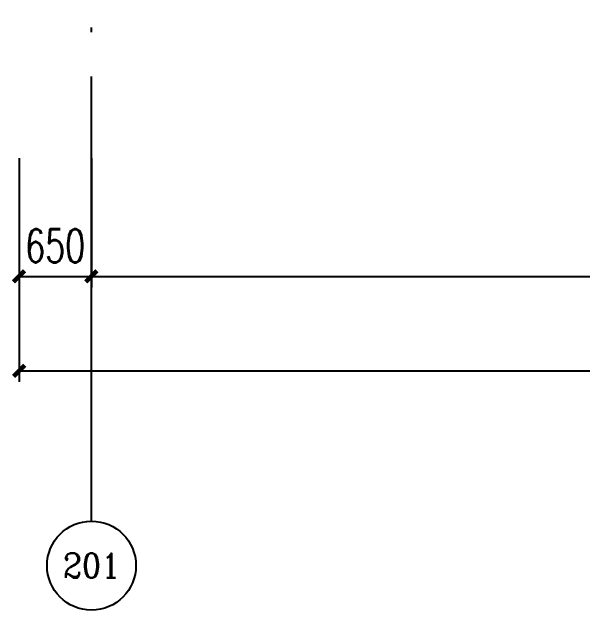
# Model space of a CAD drawing. Extents: x -1899985 to -450366, y 556196 to 2151267.
# Drawn here: x -1138609 to -1133483, y 561644 to 567024 of the extents above; entities that cross this region are included whole.
import ezdxf
from ezdxf.enums import TextEntityAlignment as Align

# ---------------------------------------------------------------- set-up
doc = ezdxf.new("R2010")
doc.units = 0
doc.header["$LTSCALE"] = 1000
doc.header["$MEASUREMENT"] = 0
doc.linetypes.add('DOTE', pattern=[2.42, 2, -0.2, 0.02, -0.2])
doc.layers.get('Defpoints').update_dxf_attribs({"color": 210})
for name, color, linetype in [('A-AXIS-D', 1, 'Continuous'), ('A-AXIS-DOTE', 14, 'DOTE'), ('PUB_TEXT', 7, 'Continuous')]:
    doc.layers.add(name, color=color, linetype=linetype)
doc.styles.add('_TCH_AXIS', font='COMPLEX', dxfattribs={"bigfont": 'GBCBIG'})
doc.styles.add('A-DIM_T3', font='SIMPLEX', dxfattribs={"width": 0.705882, "bigfont": 'GBCBIG'})
doc.dimstyles.new('A-DIM&&100', dxfattribs={"dimtxt": 297.5, "dimasz": 100, "dimexe": 100, "dimexo": 100, "dimgap": 126.25, "dimtad": 1, "dimdec": 0, "dimzin": 0, "dimdsep": 46, "dimtxsty": 'A-DIM_T3', "dimblk": 'ARCHTICK', "dimcen": 0.09, "dimclrt": 7, "dimazin": 2, "dimtfac": 1, "dimtdec": 0, "dimtix": 1, "dimtmove": 2, "dimatfit": 3, "dimfxl": 0, "dimtolj": 1, "dimtzin": 0, "dimarcsym": 0})

# ---------------------------------------------------------------- blocks, each defined once
blk = doc.blocks.new('_ArchTick')
at = {"color": 0, "linetype": 'ByBlock', "const_width": 0.4}
blk.add_lwpolyline([(-0.5, -0.5), (0.5, 0.5)], dxfattribs=at)
blk = doc.blocks.new('*D392')
at = {"layer": 'A-AXIS-D', "color": 0, "lineweight": -2}
for p, q in [((-1138545, 565332), (-1138545, 563695.6)), ((-1054745, 565332), (-1054745, 563695.6)), ((-1138545, 563795.6), (-1054745, 563795.6))]:
    blk.add_line(p, q, dxfattribs=at)
at = {"layer": 'Defpoints', "color": 0}
for p in [(-1138545, 565432), (-1054745, 565432), (-1054745, 563795.6)]:
    blk.add_point(p, dxfattribs=at)
at = {"layer": 'A-AXIS-D', "color": 0, "lineweight": -2, "xscale": 100, "yscale": 100, "zscale": 100, "rotation": 180}
blk.add_blockref('_ArchTick', (-1138545, 563795.6), dxfattribs=at)
at = {"layer": 'A-AXIS-D', "color": 0, "lineweight": -2, "xscale": 100, "yscale": 100, "zscale": 100}
blk.add_blockref('_ArchTick', (-1054745, 563795.6), dxfattribs=at)
at = {"layer": 'A-AXIS-D', "color": 7, "insert": (-1096645, 564070.6), "char_height": 297.5, "attachment_point": 5, "style": 'A-DIM_T3'}
blk.add_mtext('\\A1;83800', dxfattribs=at)
blk = doc.blocks.new('*D470')
at = {"layer": 'A-AXIS-D', "color": 0, "lineweight": -2}
for p, q in [((-1137895, 565710), (-1137895, 564545.6)), ((-1121395, 565710), (-1121395, 564545.6)), ((-1137895, 564645.6), (-1121395, 564645.6))]:
    blk.add_line(p, q, dxfattribs=at)
at = {"layer": 'Defpoints', "color": 0}
for p in [(-1137895, 565810), (-1121395, 565810), (-1121395, 564645.6)]:
    blk.add_point(p, dxfattribs=at)
at = {"layer": 'A-AXIS-D', "color": 0, "lineweight": -2, "xscale": 100, "yscale": 100, "zscale": 100, "rotation": 180}
blk.add_blockref('_ArchTick', (-1137895, 564645.6), dxfattribs=at)
at = {"layer": 'A-AXIS-D', "color": 0, "lineweight": -2, "xscale": 100, "yscale": 100, "zscale": 100}
blk.add_blockref('_ArchTick', (-1121395, 564645.6), dxfattribs=at)
at = {"layer": 'A-AXIS-D', "color": 7, "insert": (-1129645, 564920.6), "char_height": 297.5, "attachment_point": 5, "style": 'A-DIM_T3'}
blk.add_mtext('\\A1;16500', dxfattribs=at)
blk = doc.blocks.new('*D471')
at = {"layer": 'A-AXIS-D', "color": 0, "lineweight": -2}
for p, q in [((-1138545, 565710), (-1138545, 564545.6)), ((-1137895, 565710), (-1137895, 564545.6)), ((-1138545, 564645.6), (-1137895, 564645.6))]:
    blk.add_line(p, q, dxfattribs=at)
at = {"layer": 'Defpoints', "color": 0}
for p in [(-1138545, 565810), (-1137895, 565810), (-1137895, 564645.6)]:
    blk.add_point(p, dxfattribs=at)
at = {"layer": 'A-AXIS-D', "color": 0, "lineweight": -2, "xscale": 100, "yscale": 100, "zscale": 100, "rotation": 180}
blk.add_blockref('_ArchTick', (-1138545, 564645.6), dxfattribs=at)
at = {"layer": 'A-AXIS-D', "color": 0, "lineweight": -2, "xscale": 100, "yscale": 100, "zscale": 100}
blk.add_blockref('_ArchTick', (-1137895, 564645.6), dxfattribs=at)
at = {"layer": 'A-AXIS-D', "color": 7, "insert": (-1138220, 564920.6), "char_height": 297.5, "attachment_point": 5, "style": 'A-DIM_T3'}
blk.add_mtext('\\A1;650', dxfattribs=at)

msp = doc.modelspace()

# ---------------------------------------------------------------- linework, layer by layer
at = {"layer": 'A-AXIS-D'}
msp.add_circle((-1137893.9, 562043.9), 400, dxfattribs=at)
at = {"layer": 'A-AXIS-DOTE', "ltscale": 2}
msp.add_line((-1137895, 562443.9), (-1137895, 589505.1), dxfattribs=at)

# ---------------------------------------------------------------- texts
at = {"layer": 'PUB_TEXT', "style": '_TCH_AXIS'}
msp.add_text('201', height=220.59, dxfattribs=at).set_placement((-1138151.2, 561933.6), (-1137636.5, 561933.6), align=Align.FIT)

# ---------------------------------------------------------------- dimensions: what is measured, and where the dimension line sits
at = {"layer": 'A-AXIS-D'}
for base, p1, p2, angle, picture, middle in [((-1137895, 564645.6), (-1138545, 565810), (-1137895, 565810), 0, '*D471', (-1138220, 564920.6)), ((-1121395, 564645.6), (-1137895, 565810), (-1121395, 565810), 360, '*D470', (-1129645, 564920.6)), ((-1054745, 563795.6), (-1138545, 565432), (-1054745, 565432), 360, '*D392', (-1096645, 564070.6))]:
    dim = msp.add_linear_dim(base=base, p1=p1, p2=p2, angle=angle, dimstyle='A-DIM&&100', override={"dimgap": 0}, dxfattribs=at)
    dim.commit()
    dim.dimension.update_dxf_attribs({"geometry": picture, "text_midpoint": middle, "dimtype": 129})

doc.saveas('drawing.dxf')
